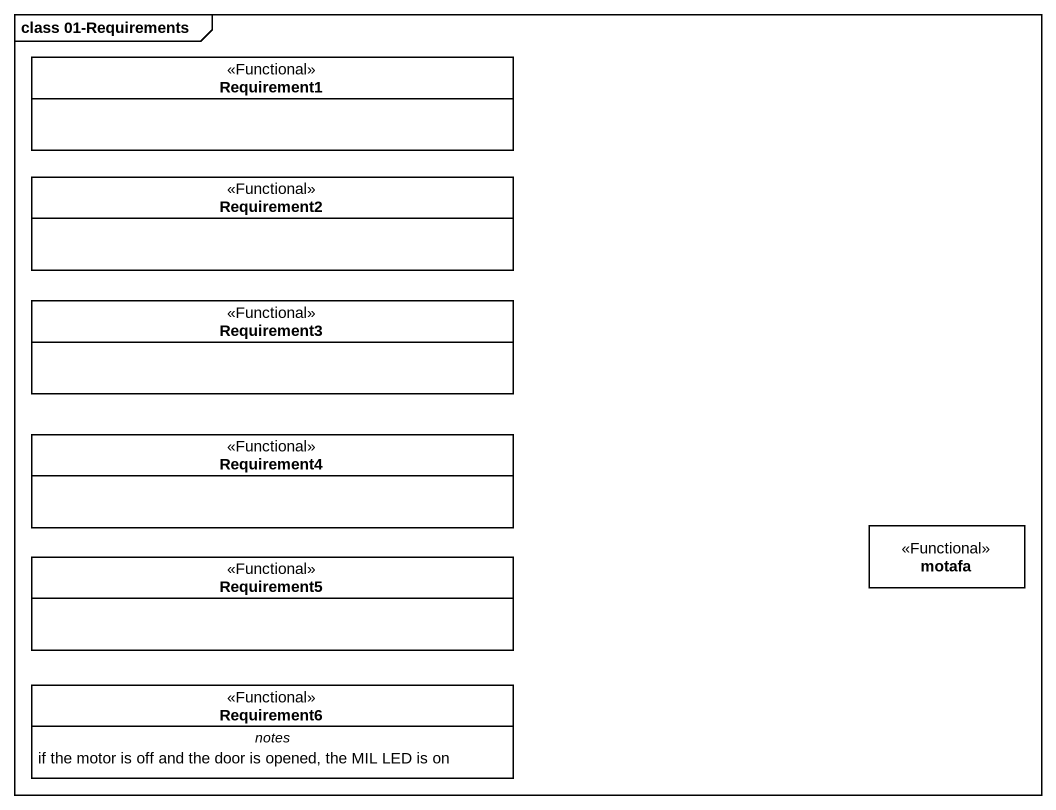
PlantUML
@startuml
mainframe class 01-Requirements
hide circle
hide empty members
class Requirement1 <<Functional>>
class Requirement2 <<Functional>>
class Requirement3 <<Functional>>
class Requirement4 <<Functional>>
class Requirement5 <<Functional>>
class motafa <<Functional>>
class Requirement6 <<Functional>> {
  -- notes --
  if the motor is off and the door is opened, the MIL LED is on
}
@enduml
